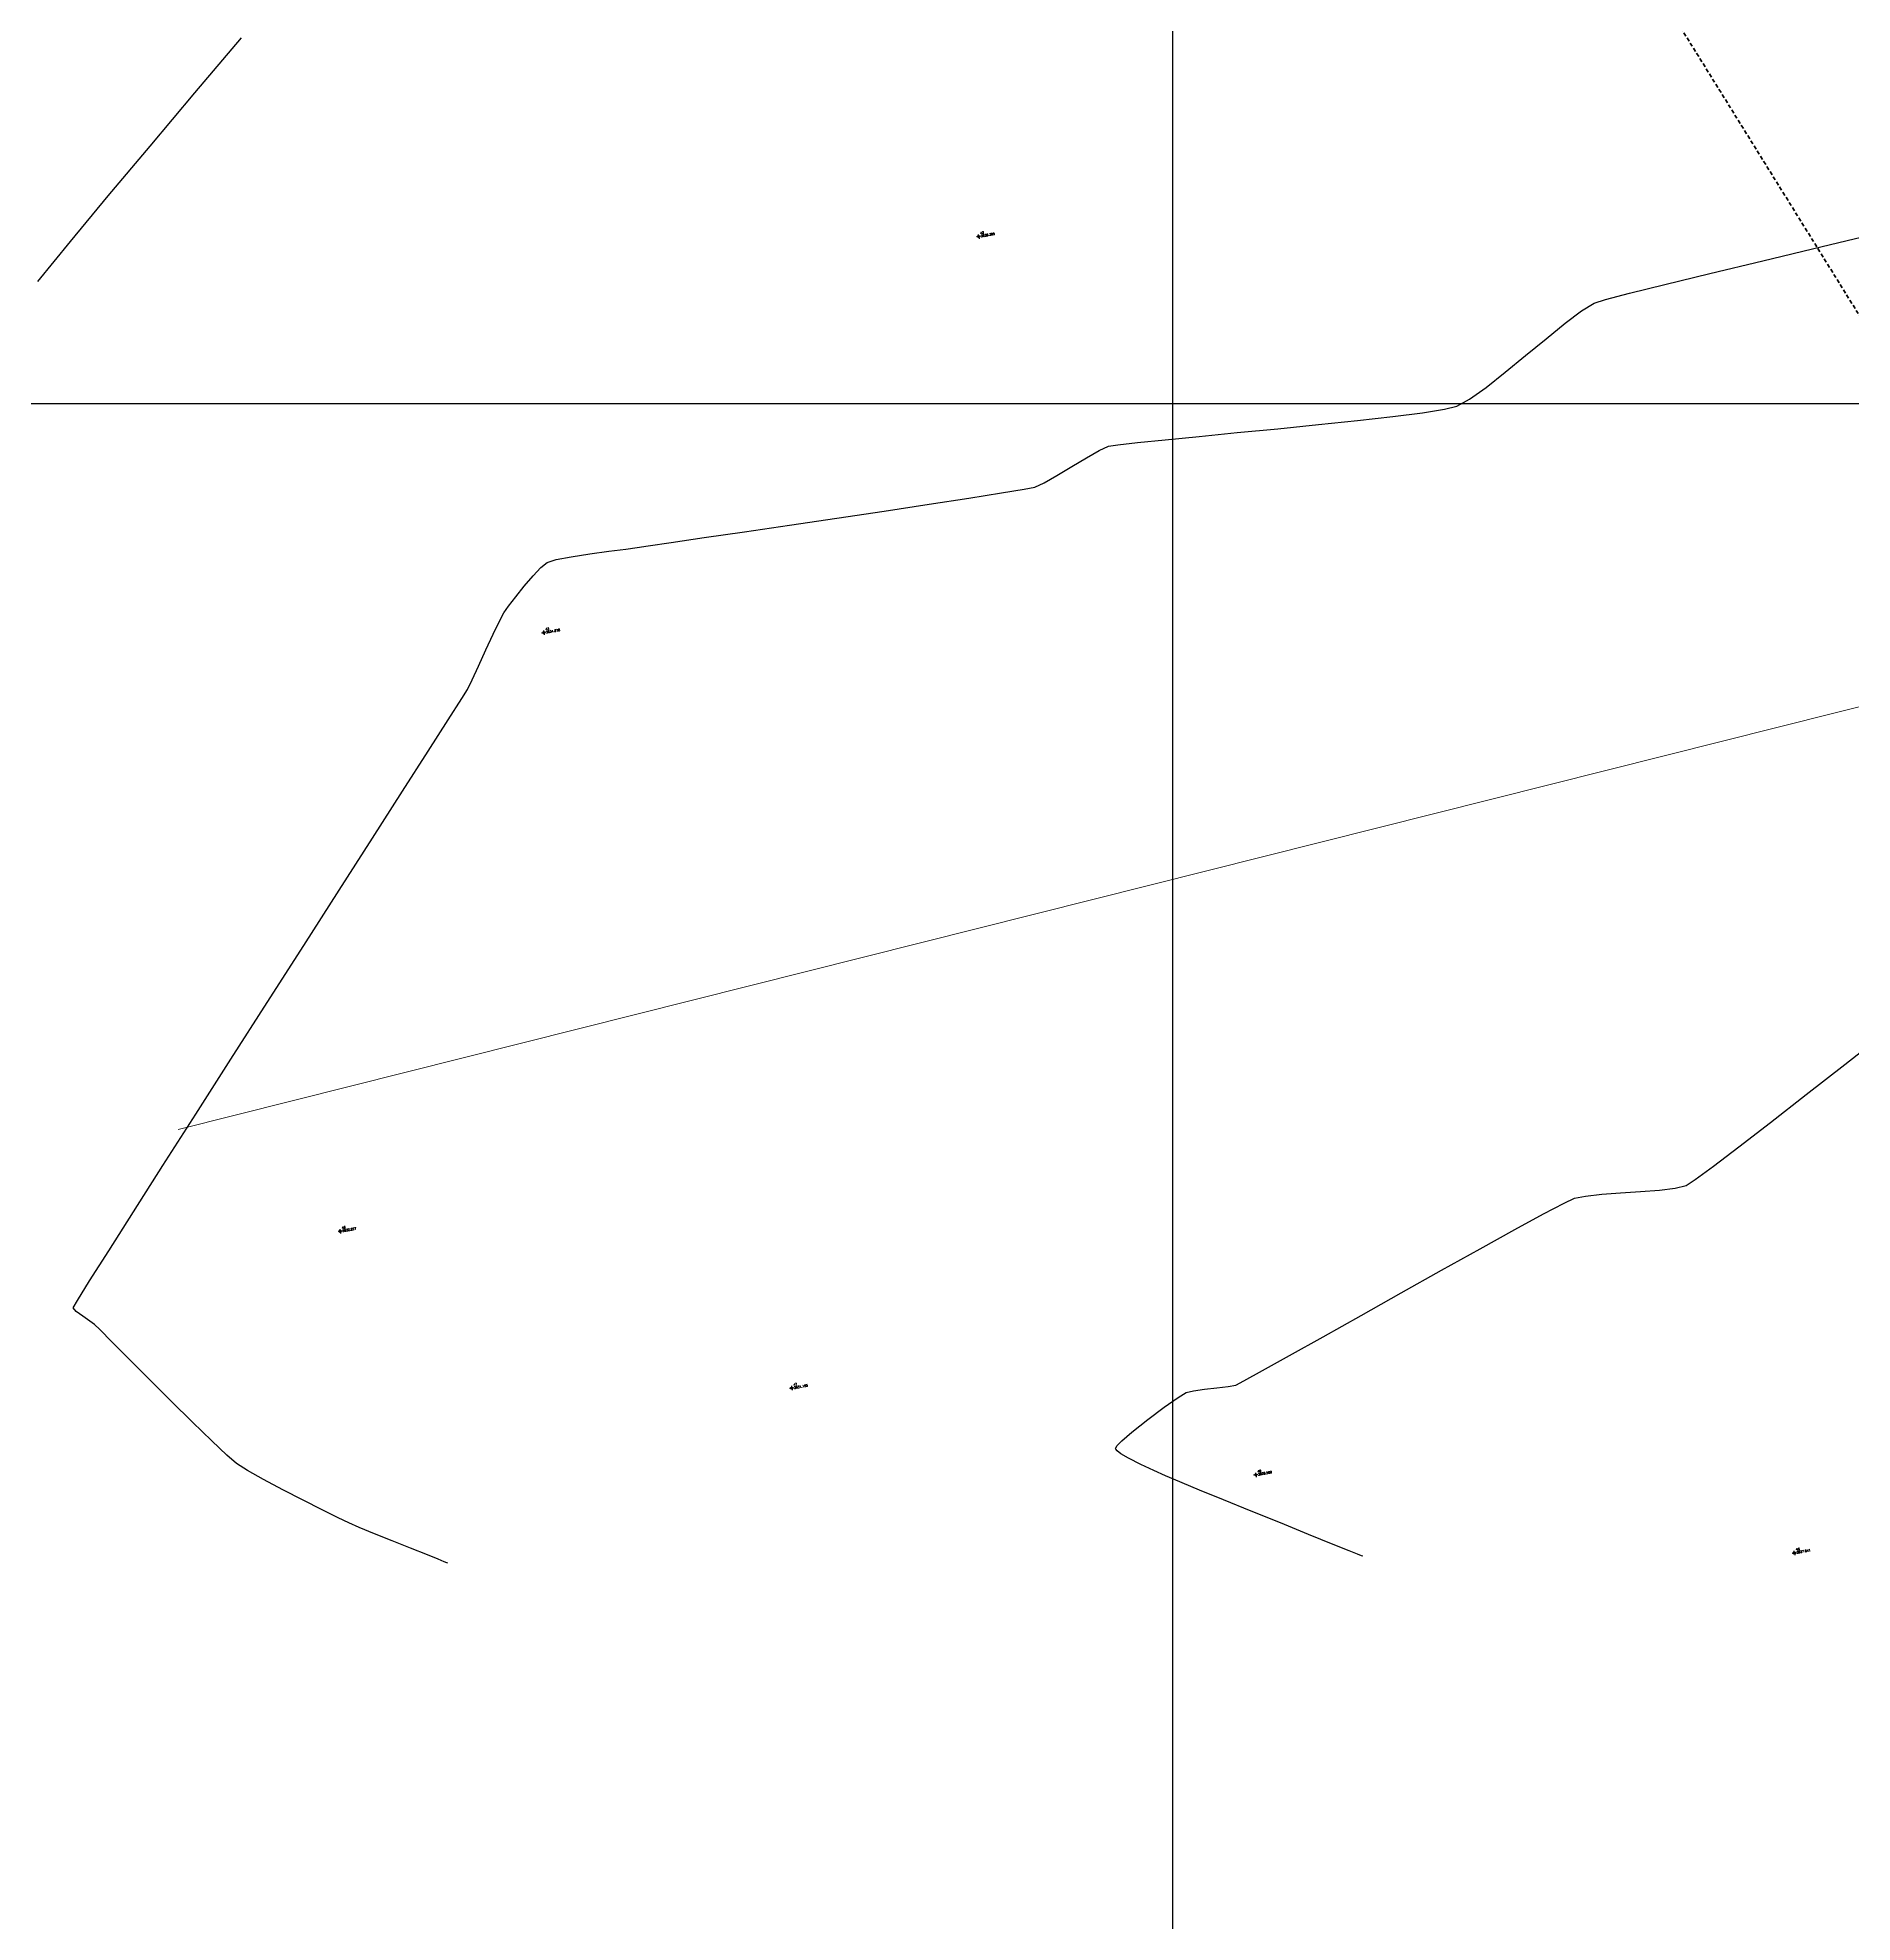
# Model space of a CAD drawing. Header units: millimetres. Extents: x 736950 to 738835, y 8500595 to 8502131.
# Drawn here: x 737648.4 to 737730.9, y 8501131 to 8501216.6 of the extents above; entities that cross this region are included whole.
import ezdxf

# ---------------------------------------------------------------- set-up
doc = ezdxf.new("R2010")
doc.units = ezdxf.units.MM
doc.linetypes.add('DASHED', pattern=[0.75, 0.5, -0.25])
for name, color, linetype, lineweight in [('CONT-MJR', 80, 'Continuous', 30), ('COTAS', 40, 'Continuous', 5), ('PERIMETRO', 7, 'Continuous', 35), ('saiwite', 5, 'Continuous', 5)]:
    doc.layers.add(name, color=color, linetype=linetype, lineweight=lineweight)
doc.layers.add('Cuadricula Coordenadas', color=5, linetype='Continuous')
doc.styles.add('5mm', font='arial.ttf', dxfattribs={"height": 3})
doc.styles.add('COTAS', font='arial.ttf')
doc.dimstyles.new('Copy of GenDist', dxfattribs={"dimtxt": 0.5, "dimasz": 2, "dimexe": 0.18, "dimexo": 0.0625, "dimgap": 1, "dimtad": 2, "dimzin": 1, "dimdsep": 46, "dimtxsty": 'COTAS', "dimcen": 0.09, "dimse1": 1, "dimse2": 1, "dimsd1": 1, "dimsd2": 1, "dimadec": 0, "dimazin": 0, "dimtfac": 1, "dimtofl": 0, "dimtmove": 0, "dimatfit": 3, "dimfxl": 1, "dimtolj": 1, "dimtzin": 0, "dimarcsym": 0})

# ---------------------------------------------------------------- blocks, each defined once
blk = doc.blocks.new('*D150')
at = {"layer": 'Defpoints', "color": 0, "transparency": 16777216}
for p in [(737683.200969866, 8501281.32955186), (737745.23154967, 8501182.814330924), (737744.6024409896, 8501182.423775388)]:
    blk.add_point(p, dxfattribs=at)
at = {"layer": 'COTAS', "color": 0, "transparency": 16777216, "insert": (737715.597299505, 8501232.929301543), "char_height": 0.5, "attachment_point": 5, "rotation": 301.8323302588892, "style": 'COTAS'}
blk.add_mtext('\\A1;116.42', dxfattribs=at)

msp = doc.modelspace()

# ---------------------------------------------------------------- linework, layer by layer
at = {"linetype": 'Continuous', "extrusion": (0.9849591664230046, 0.172787269436437, 0)}
for points, elevation in [([(8245878.792062785, 0), (8245878.592062788, 0)], 2195496.132162654), ([(8245864.473062786, 0), (8245864.273062787, 0)], 2195473.552162655), ([(8245839.274062786, 0), (8245839.074062787, 0)], 2195459.734162654), ([(8245828.705062786, 0), (8245828.505062787, 0)], 2195478.720162656), ([(8245821.179062788, 0), (8245820.979062788, 0)], 2195498.815162654), ([(8245813.452062787, 0), (8245813.252062789, 0)], 2195522.312162654)]:
    msp.add_lwpolyline(points, dxfattribs=dict(at, elevation=elevation))
at = {"linetype": 'Continuous', "extrusion": (-0.172787269436437, 0.9849591664230046, 0)}
for points, elevation in [([(-2195496.232162654, 0), (-2195496.032162654, 0)], 8245878.692062788), ([(-2195473.652162655, 0), (-2195473.452162655, 0)], 8245864.373062789), ([(-2195459.834162654, 0), (-2195459.634162655, 0)], 8245839.174062787), ([(-2195478.820162654, 0), (-2195478.620162654, 0)], 8245828.605062786), ([(-2195498.915162655, 0), (-2195498.715162654, 0)], 8245821.079062787), ([(-2195522.412162655, 0), (-2195522.212162653, 0)], 8245813.352062789)]:
    msp.add_lwpolyline(points, dxfattribs=dict(at, elevation=elevation))
at = {"linetype": 'Continuous'}
for centre in [(737691.1769142314, 8501207.584694022), (737671.4106771647, 8501189.579527175), (737662.1545778057, 8501162.37196665), (737682.6812011901, 8501155.242472317), (737703.7743526289, 8501151.301829811), (737728.2530653932, 8501147.751032803)]:
    msp.add_circle(centre, 0.05, dxfattribs=at)
at = {"layer": 'CONT-MJR', "extrusion": (0.7625587864221243, -0.6469189263349909, 0), "elevation": -4937090.58586337}
msp.add_lwpolyline([(6959878.853783079, 3640.000000000006), (6959882.141888824, 3640.000000000006)], dxfattribs=at)
at = {"layer": 'CONT-MJR', "extrusion": (0.7644765976135797, -0.6446514808027398, 0), "elevation": -4916399.86183417}
msp.add_lwpolyline([(6974506.822618837, 3640.000000000013), (6974509.983569775, 3640.000000000013)], dxfattribs=at)
at = {"layer": 'CONT-MJR', "extrusion": (0.7666665263820617, -0.6420455103224877, 0), "elevation": -4892630.546458063}
msp.add_lwpolyline([(6991198.606059035, 3640), (6991201.567403505, 3640)], dxfattribs=at)
at = {"layer": 'CONT-MJR'}
for points, elevation in [([(737649.892912769, 8501207.357528545), (737651.6108692642, 8501209.426574448)], 3640), ([(737729.5163079372, 8501207.131706117), (737732.4329511046, 8501207.829911523)], 3635), ([(737726.8188957573, 8501206.485820612), (737729.5163079372, 8501207.131706117)], 3635), ([(737724.4129282852, 8501205.906814389), (737726.8188957573, 8501206.485820612)], 3635), ([(737720.7641823498, 8501205.00767728), (737722.3706192425, 8501205.40924682)], 3635), ([(737718.5797889867, 8501204.200227639), (737719.1477798991, 8501204.550769793)], 3635), ([(737719.1477798991, 8501204.550769793), (737719.6658313286, 8501204.716665143)], 3635), ([(737719.6658313286, 8501204.716665143), (737720.7641823498, 8501205.00767728)], 3635), ([(737716.9658548444, 8501202.940124035), (737717.8326714293, 8501203.63948996)], 3635), ([(737712.9162531034, 8501199.868725503), (737713.4901505699, 8501200.187723463)], 3635), ([(737706.626905451, 8501199.035885202), (737708.4018664783, 8501199.222464118)], 3635), ([(737712.3562306728, 8501199.732885743), (737712.9162531034, 8501199.868725503)], 3635), ([(737697.5067692824, 8501198.118919363), (737698.392804161, 8501198.220845336)], 3635), ([(737699.6529379013, 8501198.35027694), (737701.196792702, 8501198.50185545)], 3635), ([(737701.196792702, 8501198.50185545), (737702.9339907613, 8501198.670222145)], 3635), ([(737704.7741542783, 8501198.850018304), (737706.626905451, 8501199.035885202)], 3635), ([(737696.6593570715, 8501197.857011387), (737697.0852110671, 8501198.049857743)], 3635), ([(737694.150802677, 8501196.3955017), (737694.7374100169, 8501196.728428792)], 3635), ([(737690.7373691616, 8501195.693503164), (737692.2174941875, 8501195.92714086)], 3635), ([(737692.2174941875, 8501195.92714086), (737693.2506663614, 8501196.100353954)], 3635), ([(737693.2506663614, 8501196.100353954), (737693.725634527, 8501196.197515631)], 3635), ([(737693.725634527, 8501196.197515631), (737694.150802677, 8501196.3955017)], 3635), ([(737682.5723636752, 8501194.467242599), (737684.727788541, 8501194.78631058)], 3635), ([(737686.8812651816, 8501195.10746121), (737688.9215424407, 8501195.415067676)], 3635), ([(737680.5262417418, 8501194.165884076), (737682.5723636752, 8501194.467242599)], 3635), ([(737674.371147751, 8501193.277718382), (737675.1337609371, 8501193.376818744)], 3635), ([(737675.1337609371, 8501193.376818744), (737675.6598064597, 8501193.45008087)], 3635), ([(737677.2069112968, 8501193.67880267), (737678.7006738967, 8501193.897861829)], 3635), ([(737671.2829814526, 8501192.54617097), (737671.5613828893, 8501192.771285115)], 3635), ([(737671.9670844697, 8501192.899563156), (737672.657491291, 8501193.031673064)], 3635), ([(737670.5208532517, 8501191.697729198), (737670.9199575753, 8501192.165081909)], 3635), ([(737669.8085712462, 8501190.783077873), (737670.1342104774, 8501191.213824097)], 3635), ([(737669.3919715277, 8501190.103924684), (737669.5924775535, 8501190.475201791)], 3635), ([(737668.7795132995, 8501188.791920636), (737669.1075669518, 8501189.507387714)], 3635), ([(737668.153456667, 8501187.42951515), (737668.4480600462, 8501188.063853197)], 3635), ([(737667.9359526361, 8501186.995236246), (737668.153456667, 8501187.42951515)], 3635), ([(737664.9926601739, 8501182.373615079), (737666.1570508332, 8501184.192999396)], 3635), ([(737657.1872994854, 8501170.19297519), (737658.8422875679, 8501172.776852868)], 3635), ([(737730.5509558265, 8501169.958881048), (737732.3654435064, 8501171.371263951)], 3630), ([(737655.5876764545, 8501167.693270303), (737657.1872994854, 8501170.19297519)], 3635), ([(737728.7946842428, 8501168.588737726), (737730.5509558265, 8501169.958881048)], 3630), ([(737652.7591715978, 8501163.262474189), (737654.0945799882, 8501165.356762027)], 3635), ([(737718.2619023863, 8501163.874817064), (737718.7673014814, 8501163.97536245)], 3630), ([(737719.4965064856, 8501164.052110046), (737720.3591482234, 8501164.115888191)], 3630), ([(737720.3591482234, 8501164.115888191), (737721.2648575193, 8501164.177525224)], 3630), ([(737721.2648575193, 8501164.177525224), (737722.1232651977, 8501164.247849485)], 3630), ([(737722.1232651977, 8501164.247849485), (737722.8440020826, 8501164.337689316)], 3630), ([(737722.8440020826, 8501164.337689316), (737723.3366989992, 8501164.457873056)], 3630), ([(737717.7879501648, 8501163.653294455), (737718.2619023863, 8501163.874817064)], 3630), ([(737712.2224193567, 8501160.604320416), (737713.9758639608, 8501161.581363454)], 3630), ([(737710.3845971399, 8501159.575438535), (737712.2224193567, 8501160.604320416)], 3630), ([(737650.0176490436, 8501158.88800361), (737650.2106900067, 8501159.223171497)], 3635), ([(737650.1577774178, 8501158.724299809), (737650.0176490436, 8501158.88800361)], 3635), ([(737708.5565955031, 8501158.549534317), (737710.3845971399, 8501159.575438535)], 3630), ([(737650.451413733, 8501158.507734407), (737650.1577774178, 8501158.724299809)], 3635), ([(737651.2248467818, 8501157.904719144), (737650.987354303, 8501158.139194759)], 3635), ([(737651.7734530986, 8501157.353473838), (737651.2248467818, 8501157.904719144)], 3635), ([(737705.3068467438, 8501156.72592489), (737706.8326126399, 8501157.581424268)], 3630), ([(737702.860832785, 8501155.38325587), (737703.226758623, 8501155.572024187)], 3630), ([(737655.4400998619, 8501153.694363318), (737654.4664966345, 8501154.655903583)], 3635), ([(737699.6152494256, 8501154.37504064), (737700.2486848474, 8501154.818344213)], 3630), ([(737700.947671661, 8501155.124503953), (737701.4501226058, 8501155.192231592)], 3630), ([(737702.5167963986, 8501155.313565833), (737702.860832785, 8501155.38325587)], 3630), ([(737697.4017991964, 8501152.492356274), (737697.4086303173, 8501152.52700681)], 3630), ([(737697.6391357154, 8501152.258974396), (737697.4688532905, 8501152.389670307)], 3630), ([(737697.9879950252, 8501152.054082822), (737697.6391357154, 8501152.258974396)], 3630), ([(737699.1397524101, 8501151.498697676), (737698.5450910139, 8501151.77369797)], 3630), ([(737659.5494961065, 8501150.62208478), (737658.6757284318, 8501151.08840933)], 3635), ([(737662.0618877936, 8501149.353194475), (737661.3371918639, 8501149.710492218)], 3635), ([(737663.7117527026, 8501148.626357289), (737663.0219895692, 8501148.912597055)], 3635), ([(737665.3555245921, 8501147.96356984), (737664.5214358795, 8501148.29788366)], 3635), ([(737708.0111229345, 8501147.854897134), (737707.2986462826, 8501148.142685274)], 3630), ([(737708.5736614832, 8501147.62739584), (737708.3986199463, 8501147.698269771)], 3630), ([(737666.885353267, 8501147.355168497), (737666.6135039122, 8501147.463256326)], 3635), ([(737667.0077909383, 8501147.306204362), (737666.885353267, 8501147.355168497)], 3635), ([(737667.0490788562, 8501147.289524065), (737667.0077909383, 8501147.306204362)], 3635), ([(737708.633524062, 8501147.603091627), (737708.5736614832, 8501147.62739584)], 3630)]:
    msp.add_lwpolyline(points, dxfattribs=dict(at, elevation=elevation))
at = {"layer": 'CONT-MJR', "extrusion": (0.7729830671893221, -0.6344266528438004, 0), "elevation": -4823201.652232338}
msp.add_lwpolyline([(7039271.745728558, 3640), (7039274.090566087, 3640)], dxfattribs=at)
at = {"layer": 'CONT-MJR', "extrusion": (0.2367062565349904, -0.9715812617157616, 0), "elevation": -8084988.376909479}
msp.add_lwpolyline([(2729045.740100013, 3635), (2729047.842146565, 3635)], dxfattribs=at)
at = {"layer": 'CONT-MJR', "extrusion": (0.6002736793427507, -0.7997946673292569, 0), "elevation": -6356384.739009704}
msp.add_lwpolyline([(5693071.576082927, 3635.000000000003), (5693072.510219636, 3635.000000000003)], dxfattribs=at)
at = {"layer": 'CONT-MJR', "extrusion": (0.6371638480404479, -0.7707283767646611, 0), "elevation": -6082071.761859971}
msp.add_lwpolyline([(5985237.375034722, 3635.000000000006), (5985238.577907258, 3635.000000000006)], dxfattribs=at)
at = {"layer": 'CONT-MJR', "extrusion": (0.6345856884515289, -0.7728525111639991, 0), "elevation": -6102031.407512096}
msp.add_lwpolyline([(5964885.72648985, 3635.000000000013), (5964886.927148157, 3635.000000000013)], dxfattribs=at)
at = {"layer": 'CONT-MJR', "extrusion": (-0.619377014372263, 0.7850936976357037, 0), "elevation": 6217315.867911208}
msp.add_lwpolyline([(-5844623.125853201, 3635.00000000001), (-5844624.233170671, 3635.00000000001)], dxfattribs=at)
at = {"layer": 'CONT-MJR', "extrusion": (0.5823389780328732, -0.812946071190229, 0), "elevation": -6481417.973076079}
msp.add_lwpolyline([(5550301.512853688, 3635), (5550302.437068161, 3635)], dxfattribs=at)
at = {"layer": 'CONT-MJR', "extrusion": (0.1125080086304523, -0.9936508179405934, 0), "elevation": -8364225.457633464}
msp.add_lwpolyline([(1689477.552406462, 3635.000000000013), (1689479.169466552, 3635.000000000013)], dxfattribs=at)
at = {"layer": 'CONT-MJR', "extrusion": (0.1264944093350957, -0.9919673202313499, 0), "elevation": -8339595.800125401}
msp.add_lwpolyline([(1807138.417696851, 3635.00000000001), (1807139.77686192, 3635.00000000001)], dxfattribs=at)
at = {"layer": 'CONT-MJR', "extrusion": (0.1547805418209635, -0.9879488771559027, 0), "elevation": -8284567.21237713}
msp.add_lwpolyline([(2044641.383272757, 3635), (2044642.394786414, 3635)], dxfattribs=at)
at = {"layer": 'CONT-MJR', "extrusion": (0.1021750395955308, -0.9947664355433651, 0), "elevation": -8381332.289503596}
msp.add_lwpolyline([(1602447.865540195, 3635.00000000001), (1602449.132303623, 3635.00000000001)], dxfattribs=at)
at = {"layer": 'CONT-MJR', "extrusion": (0.09724355112240561, -0.995260614997451, 0), "elevation": -8389171.363766136}
msp.add_lwpolyline([(1560893.423258545, 3635.00000000001), (1560895.272184835, 3635.00000000001)], dxfattribs=at)
at = {"layer": 'CONT-MJR', "extrusion": (0.5129215257539177, -0.8584355004415143, 0), "elevation": -6919349.558620333}
msp.add_lwpolyline([(4993710.925786478, 3635.000000000003), (4993711.703401905, 3635.000000000003)], dxfattribs=at)
at = {"layer": 'CONT-MJR', "extrusion": (0.4898608735960347, -0.8718006220000819, 0), "elevation": -7049980.84948676}
msp.add_lwpolyline([(4807527.941982506, 3635.000000000003), (4807528.615323212, 3635.000000000003)], dxfattribs=at)
at = {"layer": 'CONT-MJR', "extrusion": (0.1616695150138442, -0.9868449563711559, 0), "elevation": -8270101.288621226}
msp.add_lwpolyline([(2102377.213627385, 3635.000000000013), (2102377.640805141, 3635.000000000013)], dxfattribs=at)
at = {"layer": 'CONT-MJR', "extrusion": (0.5139723929864319, -0.8578067260448596, 0), "elevation": -6913229.003596659}
msp.add_lwpolyline([(5002179.933277182, 3635.000000000003), (5002180.7113027, 3635.000000000003)], dxfattribs=at)
at = {"layer": 'CONT-MJR', "extrusion": (0.1515666284932352, -0.9884470431576968, 0), "elevation": -8291172.448614423}
msp.add_lwpolyline([(2017663.960492773, 3635.000000000013), (2017665.797542855, 3635.000000000013)], dxfattribs=at)
at = {"layer": 'CONT-MJR', "extrusion": (0.1475000449444407, -0.9890620489844852, 0), "elevation": -8299400.603660937}
msp.add_lwpolyline([(1983542.581433353, 3635.00000000001), (1983544.758725103, 3635.00000000001)], dxfattribs=at)
at = {"layer": 'CONT-MJR', "extrusion": (0.1452586524100109, -0.9893937153125786, 0), "elevation": -8303873.601226687}
msp.add_lwpolyline([(1964726.639846322, 3635.000000000013), (1964728.484984224, 3635.000000000013)], dxfattribs=at)
at = {"layer": 'CONT-MJR', "extrusion": (0.1504061611587789, -0.9886242899532054, 0), "elevation": -8293535.41208786}
msp.add_lwpolyline([(2007912.91639393, 3635), (2007913.770908474, 3635)], dxfattribs=at)
at = {"layer": 'CONT-MJR', "extrusion": (0.1340379668797737, -0.9909761972089626, 0), "elevation": -8325603.813163798}
msp.add_lwpolyline([(1870499.529321418, 3635.000000000001), (1870500.406095882, 3635.000000000001)], dxfattribs=at)
at = {"layer": 'CONT-MJR', "extrusion": (0.1479366112478573, -0.9889968448142292, 0), "elevation": -8298524.261973588}
msp.add_lwpolyline([(1987196.65061229, 3635.000000000013), (1987197.152533647, 3635.000000000013)], dxfattribs=at)
at = {"layer": 'CONT-MJR', "extrusion": (0.1454512609114972, -0.9893654181844318, 0), "elevation": -8303490.959204534}
msp.add_lwpolyline([(1966340.596135492, 3635), (1966341.658135618, 3635)], dxfattribs=at)
at = {"layer": 'CONT-MJR', "extrusion": (0.7240602005839316, -0.6897367801780305, 0), "elevation": -5329466.757348884}
msp.add_lwpolyline([(6664173.669414258, 3635), (6664174.195736602, 3635)], dxfattribs=at)
at = {"layer": 'CONT-MJR', "extrusion": (0.3014770248045086, -0.9534734414313919, 0), "elevation": -7883270.500300287}
msp.add_lwpolyline([(3266264.546254444, 3635.00000000001), (3266264.971753009, 3635.00000000001)], dxfattribs=at)
at = {"layer": 'CONT-MJR', "extrusion": (0.7812477152985235, -0.6242211205501118, 0), "elevation": -4730319.998508155}
msp.add_lwpolyline([(7102005.490889178, 3635.00000000001), (7102006.110289517, 3635.00000000001)], dxfattribs=at)
at = {"layer": 'CONT-MJR', "extrusion": (0.8185063108309866, -0.5744975362260909, 0), "elevation": -4280125.766241145}
msp.add_lwpolyline([(7382067.416956207, 3635.00000000001), (7382067.793100019, 3635.00000000001)], dxfattribs=at)
at = {"layer": 'CONT-MJR', "extrusion": (0.9026610977056194, -0.4303521147721783, 0), "elevation": -2992639.676203445}
msp.add_lwpolyline([(7991150.512985626, 3635), (7991151.173850454, 3635)], dxfattribs=at)
at = {"layer": 'CONT-MJR', "extrusion": (0.9101245052495659, -0.4143348705385931, 0), "elevation": -2850968.524531983}
msp.add_lwpolyline([(8042781.341575271, 3635.000000000009), (8042782.141539929, 3635.000000000009)], dxfattribs=at)
at = {"layer": 'CONT-MJR', "extrusion": (0.8441211361425512, -0.5361525039738307, 0), "elevation": -3935251.59311722}
msp.add_lwpolyline([(7571532.512742875, 3635), (7571533.650518229, 3635)], dxfattribs=at)
at = {"layer": 'CONT-MJR', "extrusion": (0.849529268027599, -0.5275414891404202, 0), "elevation": -3858058.345250836}
msp.add_lwpolyline([(7611157.121404205, 3635.00000000001), (7611157.606852394, 3635.00000000001)], dxfattribs=at)
at = {"layer": 'CONT-MJR', "extrusion": (0.842816672348312, -0.5382007588360668, 0), "elevation": -3953626.447887902}
msp.add_lwpolyline([(7561952.25805627, 3635), (7561953.954052834, 3635)], dxfattribs=at)
at = {"layer": 'CONT-MJR', "extrusion": (0.8420161984596641, -0.5394522421230037, 0), "elevation": -3964856.019286717}
msp.add_lwpolyline([(7556065.768834641, 3635.000000000004), (7556068.298869852, 3635.000000000004)], dxfattribs=at)
at = {"layer": 'CONT-MJR', "extrusion": (0.8419035336664826, -0.5396280570910762, 0), "elevation": -3966433.762739834}
msp.add_lwpolyline([(7555234.871580165, 3635.000000000003), (7555237.677427903, 3635.000000000003)], dxfattribs=at)
at = {"layer": 'CONT-MJR', "extrusion": (0.8418857000873344, -0.5396558792308846, 0), "elevation": -3966683.43885507}
msp.add_lwpolyline([(7555100.800968332, 3635.000000000006), (7555103.788490036, 3635.000000000006)], dxfattribs=at)
at = {"layer": 'CONT-MJR', "extrusion": (0.8419442669848501, -0.5395645015114908, 0), "elevation": -3965863.418350981}
msp.add_lwpolyline([(7555528.207643392, 3635.000000000013), (7555531.282700439, 3635.000000000013)], dxfattribs=at)
at = {"layer": 'CONT-MJR', "extrusion": (0.6145544890373567, -0.7888743752994094, 0), "elevation": -6252979.517290116}
msp.add_lwpolyline([(5806404.596553535, 3630), (5806406.660319057, 3630)], dxfattribs=at)
at = {"layer": 'CONT-MJR', "extrusion": (0.8426427034631758, -0.5384730952427155, 0), "elevation": -3956069.982348234}
msp.add_lwpolyline([(7560651.842336405, 3635.00000000001), (7560654.615170328, 3635.00000000001)], dxfattribs=at)
at = {"layer": 'CONT-MJR', "extrusion": (0.6121311106391673, -0.7907562857085992, 0), "elevation": -6270765.744640102}
msp.add_lwpolyline([(5787189.579565788, 3630.000000000013), (5787191.387743819, 3630.000000000013)], dxfattribs=at)
at = {"layer": 'CONT-MJR', "extrusion": (0.6063685013640348, -0.7951837778485767, 0), "elevation": -6312655.816404864}
msp.add_lwpolyline([(5741465.494399621, 3630), (5741466.955195015, 3630)], dxfattribs=at)
at = {"layer": 'CONT-MJR', "extrusion": (0.5921949878739774, -0.8057946986279693, 0), "elevation": -6413317.15744946}
msp.add_lwpolyline([(5628801.028158292, 3630), (5628802.049969062, 3630)], dxfattribs=at)
at = {"layer": 'CONT-MJR', "extrusion": (0.1046701811381866, -0.9945069900108793, 0), "elevation": -8377249.839724158}
msp.add_lwpolyline([(1623484.843930148, 3630.000000000011), (1623485.577162806, 3630.000000000011)], dxfattribs=at)
at = {"layer": 'CONT-MJR', "extrusion": (0.5378262822775924, -0.84305568623399, 0), "elevation": -6770188.036293938}
msp.add_lwpolyline([(5194091.52927988, 3630.00000000001), (5194092.021696772, 3630.00000000001)], dxfattribs=at)
at = {"layer": 'CONT-MJR', "extrusion": (0.8440368133727636, -0.5362852390953446, 0), "elevation": -3936442.288577708}
msp.add_lwpolyline([(7570884.935671092, 3635.000000000004), (7570887.036342003, 3635.000000000004)], dxfattribs=at)
at = {"layer": 'CONT-MJR', "extrusion": (0.4781669956795265, -0.8782689361709293, 0), "elevation": -7113555.674155781}
msp.add_lwpolyline([(4712887.961276256, 3630.00000000001), (4712889.443845827, 3630.00000000001)], dxfattribs=at)
at = {"layer": 'CONT-MJR', "extrusion": (0.4660854899947082, -0.8847396882792096, 0), "elevation": -7177477.323951725}
msp.add_lwpolyline([(4614956.175673408, 3630.000000000013), (4614957.232620009, 3630.000000000013)], dxfattribs=at)
at = {"layer": 'CONT-MJR', "extrusion": (0.4837139788876179, -0.875226134566781, 0), "elevation": -7083596.227638195}
msp.add_lwpolyline([(4757797.245199174, 3630), (4757799.044584197, 3630)], dxfattribs=at)
at = {"layer": 'CONT-MJR', "extrusion": (0.8456191474384676, -0.5337867153512152, 0), "elevation": -3914034.723436784}
msp.add_lwpolyline([(7582491.949577987, 3635), (7582493.57297489, 3635)], dxfattribs=at)
at = {"layer": 'CONT-MJR', "extrusion": (0.8492996619894709, -0.5279110570395078, 0), "elevation": -3861369.876960139}
msp.add_lwpolyline([(7609445.357209004, 3635), (7609446.409232975, 3635)], dxfattribs=at)
at = {"layer": 'CONT-MJR', "extrusion": (-0.5562244822897427, -0.8310320843995784, 0), "elevation": -7475034.714942136}
msp.add_lwpolyline([(-4115540.913553999, 3635.000000000006), (-4115541.297630969, 3635.000000000006)], dxfattribs=at)
at = {"layer": 'CONT-MJR', "extrusion": (0.581431689909765, 0.8135952248929902, 0), "elevation": 7345395.32825006}
msp.add_lwpolyline([(4342693.422113102, 3635.000000000009), (4342693.688535863, 3635.000000000009)], dxfattribs=at)
at = {"layer": 'CONT-MJR', "extrusion": (-0.4896347468042725, 0.8719276430541218, 0), "elevation": 7051187.395000876}
msp.add_lwpolyline([(-4805689.119748759, 3630.000000000013), (-4805691.09695739, 3630.000000000013)], dxfattribs=at)
at = {"layer": 'CONT-MJR', "extrusion": (0.7091715733814595, 0.7050359419970482, 0), "elevation": 6516743.151558919}
msp.add_lwpolyline([(5508707.019794377, 3635.000000000003), (5508708.122964103, 3635.000000000003)], dxfattribs=at)
at = {"layer": 'CONT-MJR', "extrusion": (0.7081567236336103, 0.7060552774199131, 0), "elevation": 6524660.075081586}
msp.add_lwpolyline([(5499326.397725787, 3635), (5499327.7078165, 3635)], dxfattribs=at)
at = {"layer": 'CONT-MJR', "extrusion": (-0.4871989963150961, 0.8732909812826208, 0), "elevation": 7064574.214148248}
msp.add_lwpolyline([(-4785985.003399369, 3630.000000000009), (-4785986.415701526, 3630.000000000009)], dxfattribs=at)
at = {"layer": 'CONT-MJR', "extrusion": (0.7061090469414695, 0.7081031096015676, 0), "elevation": 6540558.53935923}
msp.add_lwpolyline([(5480406.790444362, 3635), (5480408.188931043, 3635)], dxfattribs=at)
at = {"layer": 'CONT-MJR', "extrusion": (-0.4820164215975506, 0.8761621820817721, 0), "elevation": 7092805.946638173}
msp.add_lwpolyline([(-4744044.257156773, 3630.000000000003), (-4744045.223573044, 3630.000000000003)], dxfattribs=at)
at = {"layer": 'CONT-MJR', "extrusion": (-0.5224881576892998, 0.8526465417008628, 0), "elevation": 6863040.612462541}
msp.add_lwpolyline([(-5070750.285121189, 3630.000000000009), (-5070750.711930493, 3630.000000000009)], dxfattribs=at)
at = {"layer": 'CONT-MJR', "extrusion": (0.2408711953132289, -0.9705570911947304, 0), "elevation": -8073165.480384356}
msp.add_lwpolyline([(2763663.937092221, 3630), (2763664.282326252, 3630)], dxfattribs=at)
at = {"layer": 'CONT-MJR', "extrusion": (0.1071793179908547, -0.9942397064063653, 0), "elevation": -8373119.704134285}
msp.add_lwpolyline([(1644600.088823246, 3630.00000000001), (1644600.651805511, 3630.00000000001)], dxfattribs=at)
at = {"layer": 'CONT-MJR', "extrusion": (0.1194580888380021, -0.9928392442944488, 0), "elevation": -8352156.084362968}
msp.add_lwpolyline([(1747951.265373166, 3630.000000000013), (1747951.775963851, 3630.000000000013)], dxfattribs=at)
at = {"layer": 'CONT-MJR', "extrusion": (0.6967561012051123, 0.7173081175014342, 0), "elevation": 6611912.481570839}
msp.add_lwpolyline([(5394103.248905827, 3635), (5394104.468727301, 3635)], dxfattribs=at)
at = {"layer": 'CONT-MJR', "extrusion": (0.6205390564211435, -0.7841755412252774, 0), "elevation": -6208625.938377716}
msp.add_lwpolyline([(5853782.454396837, 3630), (5853783.372750748, 3630)], dxfattribs=at)
at = {"layer": 'CONT-MJR', "extrusion": (0.5964376710350185, -0.8026593951174577, 0), "elevation": -6383539.58802745}
msp.add_lwpolyline([(5662529.306403287, 3630.000000000003), (5662530.24351288, 3630.000000000003)], dxfattribs=at)
at = {"layer": 'CONT-MJR', "extrusion": (0.6848300307886843, 0.728702839935436, 0), "elevation": 6699983.417445457}
msp.add_lwpolyline([(5284311.559537351, 3635), (5284312.512500042, 3635)], dxfattribs=at)
at = {"layer": 'CONT-MJR', "extrusion": (0.7196855037855784, -0.6943002057042029, 0), "elevation": -5371441.839904262}
msp.add_lwpolyline([(6630339.821845666, 3630.00000000001), (6630340.13235892, 3630.00000000001)], dxfattribs=at)
at = {"layer": 'CONT-MJR', "extrusion": (-0.6567691827261974, 0.7540916659274008, 0), "elevation": 5926151.407336777}
msp.add_lwpolyline([(-6139586.892256157, 3630.000000000003), (-6139587.49130764, 3630.000000000003)], dxfattribs=at)
at = {"layer": 'CONT-MJR', "extrusion": (0.6502048084491533, 0.7597589795912911, 0), "elevation": 6938454.849185792}
msp.add_lwpolyline([(4967047.927152044, 3635), (4967048.495647527, 3635)], dxfattribs=at)
at = {"layer": 'CONT-MJR', "extrusion": (0.9552067344199631, 0.2959393426341792, 0), "elevation": 3220479.006383532}
msp.add_lwpolyline([(7902044.394786602, 3630), (7902044.42687837, 3630)], dxfattribs=at)
at = {"layer": 'CONT-MJR', "extrusion": (0.8367561436062432, -0.5475757081328647, 0), "elevation": -4037751.776127424}
msp.add_lwpolyline([(7517336.785625217, 3630), (7517336.907908691, 3630)], dxfattribs=at)
at = {"layer": 'CONT-MJR', "extrusion": (0.7812309605322034, 0.6242420895020866, 0), "elevation": 5883089.233077886}
msp.add_lwpolyline([(6180861.637635399, 3630.00000000001), (6180861.729838212, 3630.00000000001)], dxfattribs=at)
at = {"layer": 'CONT-MJR', "extrusion": (-0.449568212459301, -0.893246003263462, 0), "elevation": -7925265.661242197}
msp.add_lwpolyline([(-3162901.329730793, 3630), (-3162901.953406675, 3630)], dxfattribs=at)
at = {"layer": 'CONT-MJR', "extrusion": (-0.537904632661829, -0.8430056975851012, 0), "elevation": -7563308.77720631}
msp.add_lwpolyline([(-3950958.928925369, 3635.000000000013), (-3950959.522122377, 3635.000000000013)], dxfattribs=at)
at = {"layer": 'CONT-MJR', "extrusion": (-0.4917868735141737, -0.87071560858822, 0), "elevation": -7764855.797501837}
msp.add_lwpolyline([(-3538463.592273181, 3635.000000000003), (-3538464.435517631, 3635.000000000003)], dxfattribs=at)
at = {"layer": 'CONT-MJR', "extrusion": (-0.4062944217576082, -0.9137422190359001, 0), "elevation": -8067584.080197179}
msp.add_lwpolyline([(-2779903.005215703, 3630.000000000003), (-2779903.583498956, 3630.000000000003)], dxfattribs=at)
at = {"layer": 'CONT-MJR', "extrusion": (-0.4082470007857055, -0.9128715059357896, 0), "elevation": -8061622.433326886}
msp.add_lwpolyline([(-2797144.107136327, 3630.000000000003), (-2797144.499652981, 3630.000000000003)], dxfattribs=at)
at = {"layer": 'CONT-MJR', "extrusion": (-0.3916623933556971, -0.9201089987772575, 0), "elevation": -8110914.988242567}
msp.add_lwpolyline([(-2650816.324234124, 3630), (-2650816.754720847, 3630)], dxfattribs=at)
at = {"layer": 'CONT-MJR', "extrusion": (-0.4584925849021951, -0.8886982331419949, 0), "elevation": -7893168.97114698}
msp.add_lwpolyline([(-3242156.751313503, 3635.00000000001), (-3242157.785065048, 3635.00000000001)], dxfattribs=at)
at = {"layer": 'CONT-MJR', "extrusion": (0.3807055838617364, 0.9246963060467446, 0), "elevation": 8141829.536731554}
msp.add_lwpolyline([(2554285.913777569, 3630.00000000001), (2554286.774449931, 3630.00000000001)], dxfattribs=at)
at = {"layer": 'CONT-MJR', "extrusion": (-0.377588035136694, -0.925973690620641, 0), "elevation": -8150388.955884628}
msp.add_lwpolyline([(-2526839.663374115, 3630), (-2526840.834384031, 3630)], dxfattribs=at)
at = {"layer": 'CONT-MJR', "extrusion": (0.4497802453416406, 0.8931392561635692, 0), "elevation": 7924496.026185358}
msp.add_lwpolyline([(3164814.904471041, 3635), (3164815.877446511, 3635)], dxfattribs=at)
at = {"layer": 'CONT-MJR', "extrusion": (-0.376135181314608, -0.9265647982615286, 0), "elevation": -8154342.277093429}
msp.add_lwpolyline([(-2514051.311931136, 3630.00000000001), (-2514052.673396807, 3630.00000000001)], dxfattribs=at)
at = {"layer": 'CONT-MJR', "extrusion": (-0.3753194273670083, -0.9268955321075298, 0), "elevation": -8156552.110418898}
msp.add_lwpolyline([(-2506871.049971555, 3630), (-2506872.482005571, 3630)], dxfattribs=at)
at = {"layer": 'CONT-MJR', "extrusion": (-0.4324505578513665, -0.9016576484531376, 0), "elevation": -7984128.705119406}
msp.add_lwpolyline([(-3011207.601336196, 3635), (-3011208.140091893, 3635)], dxfattribs=at)
at = {"layer": 'CONT-MJR', "extrusion": (-0.4009703415922371, -0.9160910354126411, 0), "elevation": -8083607.303445213}
msp.add_lwpolyline([(-2732942.101810476, 3635.00000000001), (-2732942.61958498, 3635.00000000001)], dxfattribs=at)
at = {"layer": 'CONT-MJR', "extrusion": (0.3759249694247033, 0.926650105143811, 0), "elevation": 8154896.476743498}
msp.add_lwpolyline([(2512237.007607366, 3635.000000000003), (2512237.881381807, 3635.000000000003)], dxfattribs=at)
at = {"layer": 'CONT-MJR', "extrusion": (-0.3748315106257118, -0.9270929503787886, 0), "elevation": -8157870.454014254}
msp.add_lwpolyline([(-2502576.177860238, 3630), (-2502577.560573447, 3630)], dxfattribs=at)
at = {"layer": 'CONT-MJR', "extrusion": (-0.3745670097496227, -0.9271998464232112, 0), "elevation": -8158584.069243165}
msp.add_lwpolyline([(-2500247.545234068, 3630.000000000006), (-2500248.758736616, 3630.000000000006)], dxfattribs=at)
at = {"layer": 'CONT-MJR', "extrusion": (-0.3698874170414984, -0.929076583880128, 0), "elevation": -8171070.642048967}
msp.add_lwpolyline([(-2459119.232351201, 3635.000000000003), (-2459120.053574934, 3635.000000000003)], dxfattribs=at)
at = {"layer": 'CONT-MJR', "extrusion": (-0.374747293424547, -0.9271269956543043, 0), "elevation": -8158097.75082974}
msp.add_lwpolyline([(-2501832.719647456, 3630), (-2501833.137602078, 3630)], dxfattribs=at)
at = {"layer": 'CONT-MJR', "extrusion": (-0.3690479341280212, -0.9294103627116711, 0), "elevation": -8173288.887079303}
msp.add_lwpolyline([(-2451735.914215454, 3635.00000000001), (-2451736.446810743, 3635.00000000001)], dxfattribs=at)
at = {"layer": 'Cuadricula Coordenadas', "color": 8}
for p, q in [((737700, 8500595.507225098), (737700, 8502130.641312933)), ((736950.2264744169, 8501200), (738552.8979275209, 8501200))]:
    msp.add_line(p, q, dxfattribs=at)
at = {"layer": 'PERIMETRO', "linetype": 'DASHED', "ltscale": 0.35}
msp.add_lwpolyline([(737683.200969866, 8501281.329551859), (737744.6024409891, 8501182.423775388), (737752.754863814, 8501178.840202238), (737760.1534312089, 8501181.935448542), (737818.0712830903, 8501217.512164854), (737892.6513328891, 8501224.540148428), (737966.6724460352, 8501242.248666123), (737994.6087461784, 8501268.421881564), (738169.7309229737, 8501324.89666196), (738221.1104446506, 8501260.626977284), (738220.501630505, 8501242.23256058), (738236.8284346196, 8501144.032219619), (738320.8206677334, 8501132.278902221)], dxfattribs=at)
at = {"layer": 'saiwite'}
msp.add_line((737654.7967425447, 8501166.99712218), (737796.2621935044, 8501202.568646956), dxfattribs=at)

# ---------------------------------------------------------------- texts
at = {"color": 2, "char_height": 0.1, "width": 0.3, "attachment_point": 1, "rotation": 9.94991650582834, "style": '5mm'}
for s, insert in [('\\Ftxt.shx;\\W1.0000000000;\\T1.0000000000;\\o\\l42', (737691.2425805669, 8501207.789114991)), ('\\Ftxt.shx;\\W1.0000000000;\\T1.0000000000;\\o\\l43', (737671.4763435002, 8501189.783948144)), ('\\Ftxt.shx;\\W1.0000000000;\\T1.0000000000;\\o\\l46', (737662.2202441412, 8501162.576387618)), ('\\Ftxt.shx;\\W1.0000000000;\\T1.0000000000;\\o\\l47', (737682.7468675256, 8501155.446893286)), ('\\Ftxt.shx;\\W1.0000000000;\\T1.0000000000;\\o\\l49', (737703.8400189644, 8501151.50625078)), ('\\Ftxt.shx;\\W1.0000000000;\\T1.0000000000;\\o\\l48', (737728.3187317287, 8501147.95545377))]:
    msp.add_mtext(s, dxfattribs=dict(at, insert=insert))
at = {"color": 1, "char_height": 0.1, "attachment_point": 1, "rotation": 9.94991650582834, "style": '5mm'}
for s, insert, width in [('\\Ftxt.shx;\\W1.0000000000;\\T1.0000000000;\\o\\l3636.395', (737691.2667707847, 8501207.651220707), 0.8333333333333334), ('\\Ftxt.shx;\\W1.0000000000;\\T1.0000000000;\\o\\l3634.618', (737671.500533718, 8501189.64605386), 0.7999999999999999), ('\\Ftxt.shx;\\W1.0000000000;\\T1.0000000000;\\o\\l3632.927', (737662.244434359, 8501162.438493334), 0.8333333333333334), ('\\Ftxt.shx;\\W1.0000000000;\\T1.0000000000;\\o\\l3631.155', (737682.7710577435, 8501155.308999002), 0.7666666666666666), ('\\Ftxt.shx;\\W1.0000000000;\\T1.0000000000;\\o\\l3629.500', (737703.8642091822, 8501151.368356496), 0.8000000000000002), ('\\Ftxt.shx;\\W1.0000000000;\\T1.0000000000;\\o\\l3627.641', (737728.3429219465, 8501147.817559486), 0.7999999999999999)]:
    msp.add_mtext(s, dxfattribs=dict(at, insert=insert, width=width))

# ---------------------------------------------------------------- dimensions: what is measured, and where the dimension line sits
at = {"layer": 'COTAS'}
dim = msp.add_aligned_dim(p1=(737683.2009698659, 8501281.32955186), p2=(737744.6024409891, 8501182.423775388), distance=0.7404804922133937, dimstyle='Copy of GenDist', dxfattribs=at)
dim.commit()
dim.dimension.update_dxf_attribs({"geometry": '*D150', "text_midpoint": (737715.597299505, 8501232.929301543)})

doc.saveas('drawing.dxf')
